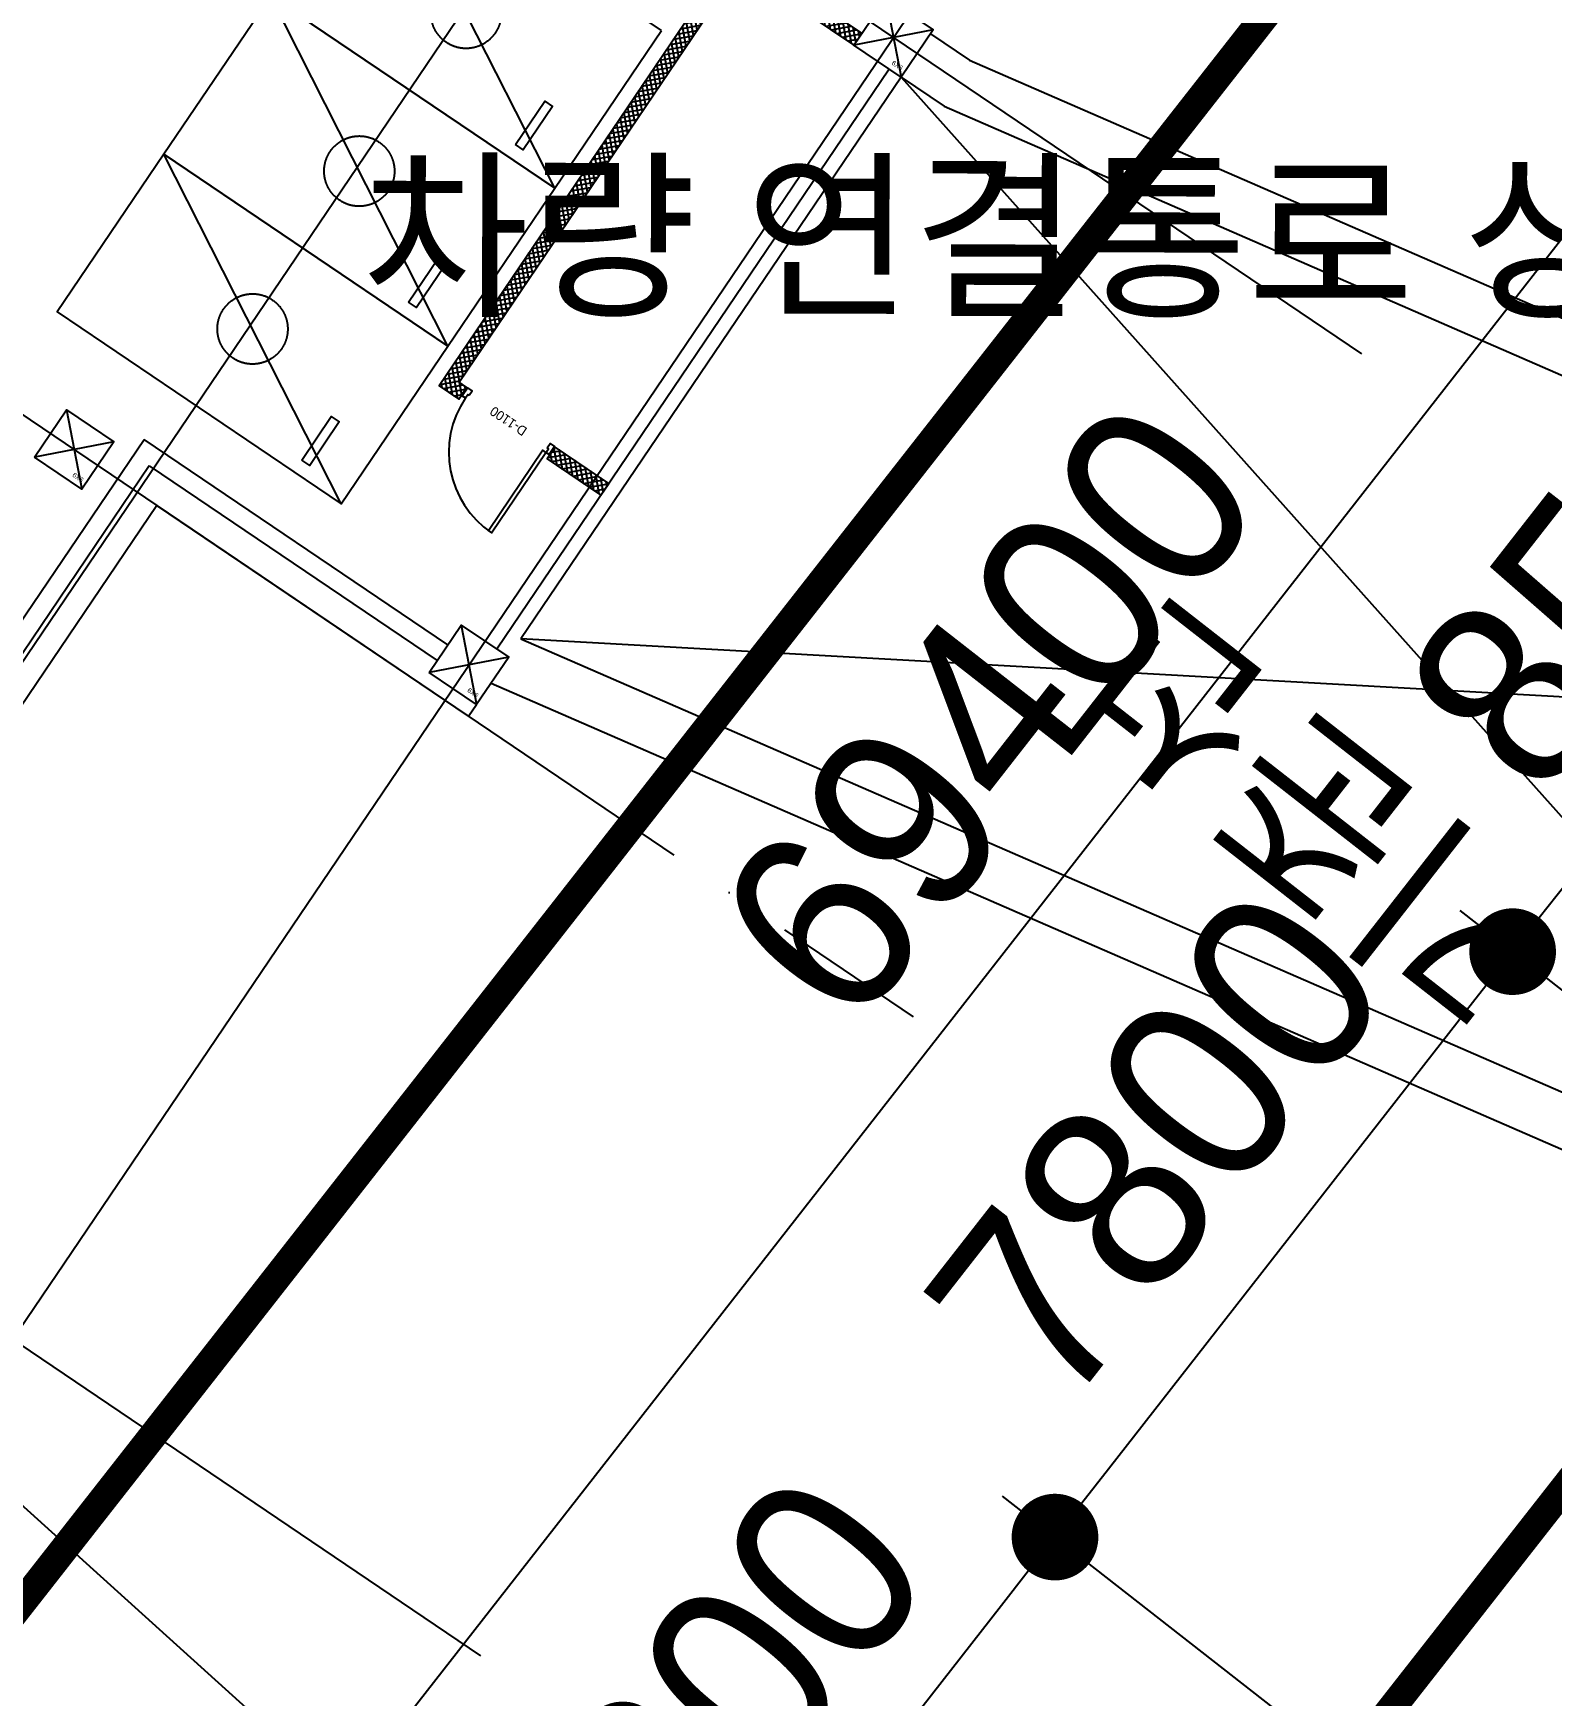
# Model space of a CAD drawing. Header units: millimetres. Extents: x -21000 to 567700, y 435000 to 850800.
# Drawn here: x 164681 to 180617, y 661482 to 678934 of the extents above; entities that cross this region are included whole.
import ezdxf
from ezdxf.enums import TextEntityAlignment as Align
from ezdxf.xclip import XClip

# ---------------------------------------------------------------- set-up
doc = ezdxf.new("R2010")
doc.units = ezdxf.units.MM
doc.header["$LTSCALE"] = 700
doc.header["$XCLIPFRAME"] = 2
for name, pattern in [('AB_Pbase$0$PHANTOMX2', [5, 2.5, -0.5, 0.5, -0.5, 0.5, -0.5]), ('AB_Pbase$0$주차장기둥$0$CEN', [62, 60, -1, 0, -1]), ('AB_Pbase$0$지하1층 동골조$0$PHANTOMX2', [5, 2.5, -0.5, 0.5, -0.5, 0.5, -0.5])]:
    doc.linetypes.add(name, pattern=pattern)
doc.layers.get('0').update_dxf_attribs({"color": 2})
doc.layers.get('Defpoints').update_dxf_attribs({"color": 171})
for name, color, linetype, plot in [('$0$Defponts', 161, 'Continuous', False), ('AB_Pbase$0$252', 252, 'Continuous', False), ('AB_Pbase$0$Defponts', 161, 'Continuous', False), ('AB_Pbase$0$주차-카운터', 151, 'Continuous', False), ('AB_Pbase$0$주차장기둥$0$DEFPOINT', 247, 'Continuous', False), ('AB_Pbase$0$지하1층 동골조$0$Defpoints1', 235, 'Continuous', False)]:
    doc.layers.add(name, color=color, linetype=linetype, plot=plot)
for name, color, linetype in [('AB_Pbase$0$ELE5', 5, 'Continuous'), ('AB_Pbase$0$FIN', 6, 'Continuous'), ('AB_Pbase$0$HAT', 8, 'Continuous'), ('AB_Pbase$0$SITE', 3, 'AB_Pbase$0$PHANTOMX2'), ('AB_Pbase$0$WAL', 3, 'Continuous'), ('AB_Pbase$0$WIN', 4, 'Continuous'), ('AB_Pbase$0$WIN1', 1, 'Continuous'), ('AB_Pbase$0$주차(경형)', 9, 'Continuous'), ('AB_Pbase$0$주차장기둥$0$CEN_P', 244, 'AB_Pbase$0$주차장기둥$0$CEN'), ('p_구조전체평면도중심선$0$DIM', 7, 'Continuous'), ('p_구조전체평면도중심선$0$SDIM', 4, 'Continuous')]:
    doc.layers.add(name, color=color, linetype=linetype)
doc.styles.add('AB_Pbase$0$돋움', font='')
doc.styles.add('AB_Pbase$0$주차장기둥$0$돋움', font='')
doc.styles.add('AB_Pbase$0$주차장기둥$0$맑은 고딕', font='')
doc.styles.add('p_구조전체평면도중심선$0$도면기준$0$울릉도L', font='')
doc.styles.add('p_구조전체평면도중심선$0$돋움', font='')
doc.styles.get('AB_Pbase$0$돋움').set_extended_font_data('Dotum')
doc.styles.get('AB_Pbase$0$주차장기둥$0$돋움').set_extended_font_data('Dotum')
doc.styles.get('AB_Pbase$0$주차장기둥$0$맑은 고딕').set_extended_font_data('Dotum')
doc.styles.get('p_구조전체평면도중심선$0$도면기준$0$울릉도L').set_extended_font_data('Dotum')
doc.styles.get('p_구조전체평면도중심선$0$돋움').set_extended_font_data('Dotum')
doc.dimstyles.new('p_구조전체평면도중심선$0$ADIM', dxfattribs={"dimscale": 700, "dimtxt": 3, "dimasz": 1.5, "dimexe": 1, "dimexo": 1, "dimgap": 1, "dimtad": 1, "dimdec": 0, "dimdsep": 46, "dimtxsty": 'p_구조전체평면도중심선$0$돋움', "dimblk1": 'p_구조전체평면도중심선$0$DOT', "dimblk2": 'p_구조전체평면도중심선$0$DOT', "dimsah": 1, "dimcen": 1, "dimdle": 1.5, "dimclrd": 7, "dimclre": 7, "dimclrt": 3, "dimadec": 0, "dimazin": 0, "dimtfac": 1, "dimtdec": 0, "dimtix": 1, "dimtmove": 2, "dimatfit": 3, "dimldrblk": 'p_구조전체평면도중심선$0$_Dot', "dimfxl": 1, "dimtvp": 1, "dimtolj": 1, "dimtzin": 0, "dimarcsym": 0})

# ---------------------------------------------------------------- blocks, each defined once
blk = doc.blocks.new('AB_Pbase$0$SITE0917')
at = {"layer": 'AB_Pbase$0$SITE', "ltscale": 4, "const_width": 300, "flags": 128}
for points in [[(166790, 14282), (166796, 12458), (166803, 9905), (165179, 5176), (118539, -54372), (114046, -52298), (105316, -48298), (96846, -44418), (95856, -43968), (88256, -40478), (81076, -37188), (79666, -36528), (79666, -36528), (79666, -36528), (51296, -23518), (51296, -23518), (51296, -23518), (51296, -23518), (24886, -11398), (16536, -7578), (0, 0), (0, 0), (4267, 9299), (5687, 12403), (9896, 21572), (16196, 35292), (20268, 44180), (40845, 43843), (85590, 33566), (130335, 23288), (156238, 14282), (166790, 14282)], [(212876, -144968), (209906, -142008), (204836, -136928), (200146, -132238), (190406, -122488), (180636, -112708), (171034, -103096), (171034, -103096), (158736, -90778), (158736, -90778), (141626, -73668), (139746, -71778), (128760, -60783), (176825, 584), (181318, 2778), (191836, 2802), (195846, 2812), (208846, 2852), (221744, 2892), (225745, 2912), (238652, 2912), (251951, 2992), (272863, 3047), (279849, 3072), (281852, 3072), (297942, 3132), (307301, 3162), (318838, 3162), (322371, 3192), (329338, 3212), (331331, 3221), (331828, 3221), (342783, 3252), (353879, 3292), (357878, 3302), (368882, 3332), (377971, 3362), (436463, 3532), (443896, 3564), (449423, 3588), (453866, 1294), (461852, -10041), (461004, -14962), (456210, -18339), (446980, -24860), (436111, -32530), (433802, -34158), (424035, -41046), (408709, -51856), (403261, -55702), (401224, -57140), (393879, -62330), (377930, -73579), (370949, -78503), (368971, -79898), (360221, -86073), (350807, -92731), (341600, -99229), (316998, -116581), (268640, -150722), (261994, -155385), (240653, -170436), (213593, -144250), (212876, -144968)]]:
    blk.add_lwpolyline(points, dxfattribs=at)
blk = doc.blocks.new('AB_Pbase$0$Door_s_1100')
at = {"layer": 'AB_Pbase$0$Defponts'}
for p, q in [((-10, 0), (-10, 100)), ((1110, 0), (1110, 100))]:
    blk.add_line(p, q, dxfattribs=at)
at = {"layer": 'AB_Pbase$0$WIN'}
for points in [[(40, 100), (80, 100), (80, 1120), (40, 1120)], [(55, 55), (55, 0), (0, 0), (0, 100), (40, 100), (40, 55)], [(1045, 55), (1045, 0), (1100, 0), (1100, 100), (1060, 100), (1060, 55)]]:
    blk.add_lwpolyline(points, close=True, dxfattribs=at)
at = {"layer": 'AB_Pbase$0$WIN1'}
blk.add_arc((40, 100), 1020, 0, 90, dxfattribs=at)
at = {"layer": 'AB_Pbase$0$Defponts', "style": 'AB_Pbase$0$돋움'}
blk.add_text('D-1100', height=100, dxfattribs=at).set_placement((550, 50), align=Align.MIDDLE)
blk = doc.blocks.new('AB_Pbase$0$20160212_34980', base_point=(54476081, -70515734))
at = {"layer": 'AB_Pbase$0$WIN', "rotation": 125.1554939794611}
blk.add_blockref('AB_Pbase$0$Door_s_1100', (54476081, -70515734), dxfattribs=at)
blk = doc.blocks.new('AB_Pbase$0$지하1층 동골조')
at = {"layer": 'AB_Pbase$0$지하1층 동골조$0$Defpoints1', "linetype": 'AB_Pbase$0$지하1층 동골조$0$PHANTOMX2', "ltscale": 2, "flags": 128}
for points in [[(0, 0), (-4493, 2074), (-13223, 6074), (-21693, 9954), (-22683, 10404), (-30283, 13894), (-37463, 17184), (-38873, 17844), (-38873, 17844), (-38873, 17844), (-67243, 30854), (-67243, 30854), (-67243, 30854), (-67243, 30854), (-93653, 42974), (-102003, 46794), (-118539, 54372), (-118539, 54372), (-114271, 63671), (-112852, 66775), (-108643, 75944), (-102343, 89664), (-97743, 99704), (-94170, 107502), (-90802, 109673), (-61989, 109764), (-53301, 109794), (-22854, 109885), (-9903, 109924), (5390, 109964), (23790, 110024), (43878, 110089), (48138, 105863), (48146, 102751), (48167, 93888), (48187, 90386), (48257, 66829), (48264, 64277), (46641, 59548)], [(305496, 13326), (315263, 20214), (317573, 21842), (328441, 29512), (337671, 36032), (342465, 39410), (343314, 44331), (335327, 55666), (330884, 57959), (325357, 57936), (317924, 57904), (259433, 57734), (250343, 57704), (239340, 57674), (235340, 57664), (224244, 57624), (213290, 57592), (212792, 57592), (210800, 57584), (203833, 57564), (200300, 57534), (188762, 57534), (179403, 57504), (163313, 57444), (161310, 57444), (154324, 57418), (133412, 57364), (120113, 57284), (107206, 57284), (103205, 57264), (90307, 57224), (77307, 57184), (73297, 57174), (62779, 57150), (58286, 54955), (10221, -6411), (21207, -17406), (23087, -19296), (40197, -36406), (52495, -48724), (62097, -58336), (71867, -68116), (81607, -77866), (86297, -82556), (91367, -87636), (94337, -90596), (95054, -89878), (122114, -116064), (143455, -101014), (150102, -96350), (198459, -62209), (223061, -44857), (232269, -38359), (241682, -31701), (250432, -25527), (252410, -24132), (259391, -19208), (275340, -7958), (282685, -2768), (284723, -1330), (290171, 2516)]]:
    blk.add_lwpolyline(points, close=True, dxfattribs=at)
blk = doc.blocks.new('AB_Pbase$0$AB_Pbase_지하1층_골조')
for p, q in [((174096, 678929), (174507, 678651)), ((174507, 678651), (189966, 671918)), ((173664, 678558), (169546, 672469)), ((173788, 678474), (169799, 672576)), ((173788, 678474), (174241, 678167)), ((174241, 678167), (190185, 671223)), ((165898, 674393), (153743, 656422)), ((165898, 674393), (168921, 672349)), ((165978, 673977), (153817, 655996)), ((169250, 671764), (165978, 673977)), ((169799, 672576), (184741, 666068)), ((169486, 672112), (184641, 665512)), ((169250, 671764), (169334, 671888))]:
    blk.add_line(p, q)
blk = doc.blocks.new('AB_Pbase$0$주차장기둥$0$cen 2bl 지하')
at = {"layer": 'AB_Pbase$0$주차장기둥$0$DEFPOINT', "style": 'AB_Pbase$0$주차장기둥$0$돋움'}
blk.add_text('기준선', height=1500, rotation=171, dxfattribs=at).set_placement((-144072, 101538))
blk = doc.blocks.new('AB_Pbase$0$주차장기둥$0$cen 1bl 지하')
at = {"layer": 'AB_Pbase$0$주차장기둥$0$CEN_P', "color": 5}
for p, q in [((123896, -19250), (134445, 99626)), ((127780, -19595), (138330, 99281)), ((-3668, 69201), (140478, 56409)), ((51652, 55859), (139736, 48042)), ((-5127, 52766), (139020, 39974))]:
    blk.add_line(p, q, dxfattribs=at)
blk = doc.blocks.new('AB_Pbase$0$주차장기둥$0$s3_col')
at = {"ltscale": 0.5}
blk.add_lwpolyline([(-300, 300), (300, 300), (300, -300), (-300, -300)], close=True, dxfattribs=at)
at = {"layer": 'AB_Pbase$0$주차장기둥$0$DEFPOINT'}
for p, q in [((300, 300), (-300, -300)), ((300, -300), (-300, 300))]:
    blk.add_line(p, q, dxfattribs=at)
at = {"layer": 'AB_Pbase$0$주차장기둥$0$DEFPOINT', "color": 6, "style": 'AB_Pbase$0$주차장기둥$0$맑은 고딕'}
blk.add_text('6X6', height=50, rotation=270, dxfattribs=at).set_placement((-245, -137))
blk = doc.blocks.new('AB_Pbase$0$주차장기둥')
for name, p, rotation in [('AB_Pbase$0$주차장기둥$0$cen 2bl 지하', (36992, -11667), 1.99999810188403), ('AB_Pbase$0$주차장기둥$0$cen 1bl 지하', (-253926, 27514), 1.99999810188403), ('AB_Pbase$0$주차장기둥$0$s3_col', (-121423, 89109), 86.9286298184093), ('AB_Pbase$0$주차장기둥$0$s3_col', (-121849, 81170), 86.9286298184093), ('AB_Pbase$0$주차장기둥$0$s3_col', (-126566, 80973), 86.9286298184093)]:
    blk.add_blockref(name, p, dxfattribs=dict(rotation=rotation))
blk = doc.blocks.new('AB_Pbase$0$실명')
at = {"layer": 'AB_Pbase$0$Defponts', "style": 'AB_Pbase$0$돋움'}
blk.add_text('차량 연결통로 상부', height=1400, rotation=359.9315, dxfattribs=at).set_placement((196675, -154053), align=Align.MIDDLE_CENTER)
blk = doc.blocks.new('AB_Pbase$0$주차(경형)')
at = {"layer": 'AB_Pbase$0$주차(경형)'}
blk.add_lwpolyline([(2000, -3600), (2000, 0), (0, 0), (0, -3600), (2000, -3600)], dxfattribs=at)
blk.add_lwpolyline([(150, -3000), (700, -3000), (700, -3100), (150, -3100)], close=True, dxfattribs=at)
at = {"layer": 'AB_Pbase$0$주차-카운터', "extrusion": (1.3e-15, -4.51775e-07, 1)}
blk.add_line((0, -3600, 0), (2000, 0), dxfattribs=at)
blk.add_circle((1000, -1800), 369, dxfattribs=at)
blk = doc.blocks.new('AB_Pbase$0$pppaaa_1_1')
at = {"layer": 'AB_Pbase$0$주차(경형)', "extrusion": (0.02081, -0.014074, 0.999684)}
for p in [(656367, 242016, -6082), (654367, 242016, -6082), (652367, 242016, -6082)]:
    blk.add_blockref('AB_Pbase$0$주차(경형)', p, dxfattribs=at)
blk = doc.blocks.new('AB_Pbase')
at = {"layer": 'AB_Pbase$0$HAT'}
h = blk.add_hatch(dxfattribs=at)
h.set_pattern_fill('NET', color=256, scale=15, angle=100)
h.paths.add_polyline_path([(172050, 679830), (168940, 675233), (169147, 675093), (169231, 675217), (169149, 675273), (172090, 679622), (173291, 678810), (173291, 678810), (173375, 678934)])
h = blk.add_hatch(dxfattribs=at)
h.set_pattern_fill('NET', color=256, scale=15, angle=100)
h.paths.add_polyline_path([(170159, 674590), (170075, 674465), (170638, 674085), (170722, 674209)])
at = {"layer": 'AB_Pbase$0$252'}
blk.add_line((202357, 629352), (-212981, 1004411), dxfattribs=at)
at = {"layer": 'AB_Pbase$0$Defponts', "ltscale": 5, "flags": 128}
blk.add_lwpolyline([(195132, 730352), (195210, 704242), (193586, 699513), (146945, 639965), (142452, 642039), (133722, 646039), (125252, 649919), (124262, 650369), (116662, 653859), (109482, 657149), (108072, 657809), (79702, 670819), (53292, 682939), (44942, 686759), (28406, 694337), (32674, 703636), (34093, 706740), (38302, 715909)], dxfattribs=at)
at = {"layer": 'AB_Pbase$0$ELE5', "ltscale": 1500}
for p, q in [((173788, 678474), (185148, 665750)), ((189617, 671471), (169799, 672576))]:
    blk.add_line(p, q, dxfattribs=at)
at = {"layer": 'AB_Pbase$0$FIN'}
for p in [(153693, 656705), (169033, 672514)]:
    blk.add_line(p, (165844, 674671), dxfattribs=at)
at = {"layer": 'AB_Pbase$0$WAL'}
blk.add_lwpolyline([(173291, 678810), (173375, 678934), (172050, 679830), (168940, 675233), (169147, 675093), (169231, 675217), (169149, 675273), (172090, 679622), (173291, 678810)], dxfattribs=at)
blk.add_lwpolyline([(170159, 674590), (170075, 674465), (170638, 674085), (170722, 674209)], close=True, dxfattribs=at)
for name, p, rotation in [('AB_Pbase$0$AB_Pbase_지하1층_골조', (0, 0), 359.9999999999999), ('AB_Pbase$0$주차장기둥', (231893, 539971), 329.0000000345588), ('AB_Pbase$0$지하1층 동골조', (146945, 639965), 359.9999999999994), ('AB_Pbase$0$SITE0917', (28406, 694337), 359.9999999999983), ('AB_Pbase$0$실명', (-21011, 830850), 359.9999999999999)]:
    blk.add_blockref(name, p, dxfattribs=dict(rotation=rotation))
ref = blk.add_blockref('AB_Pbase$0$pppaaa_1_1', (0, 0), dxfattribs=dict(at, rotation=359.9999999999999))
XClip(ref).set_block_clipping_path([(-396188.9384898804, 0.0133324571), (493845.7278262604, 839949.4046300659)])
at = {"layer": 'AB_Pbase$0$WAL', "rotation": 20.77337700452914}
blk.add_blockref('AB_Pbase$0$20160212_34980', (170151, 674595), dxfattribs=at)
blk = doc.blocks.new('p_구조전체평면도중심선$0$DOT')
at = {"layer": 'p_구조전체평면도중심선$0$SDIM', "color": 0, "linetype": 'ByBlock'}
blk.add_line((-0.5, 0), (-1, 0), dxfattribs=at)
at = {"layer": 'p_구조전체평면도중심선$0$SDIM', "color": 0, "linetype": 'ByBlock', "const_width": 0.5}
blk.add_lwpolyline([(-0.25, 0, 1), (0.25, 0, 1)], format="xyb", close=True, dxfattribs=at)
blk = doc.blocks.new('*D226')
at = {"layer": 'Defpoints', "color": 0, "transparency": 16777216}
for p in [(161067, -21497), (151801, -25044), (155834, -28195)]:
    blk.add_point(p, dxfattribs=at)
at = {"layer": 'p_구조전체평면도중심선$0$DIM', "color": 7, "lineweight": -2, "transparency": 16777216}
for p, q in [((160515, -21066), (156482, -17915)), ((156473, -19063), (152361, -24327)), ((155282, -27764), (151249, -24613))]:
    blk.add_line(p, q, dxfattribs=at)
at = {"layer": 'p_구조전체평면도중심선$0$DIM', "color": 7, "lineweight": -2, "transparency": 16777216, "xscale": 910, "yscale": 910, "zscale": 910}
for p, rotation in [((157034, -18346), 51.99999999940398), ((151801, -25044), 231.999999999404)]:
    blk.add_blockref('p_구조전체평면도중심선$0$DOT', p, dxfattribs=dict(at, rotation=rotation))
at = {"layer": 'p_구조전체평면도중심선$0$DIM', "color": 3, "transparency": 16777216, "insert": (153092, -20660), "char_height": 1960, "attachment_point": 5, "rotation": 52, "style": 'p_구조전체평면도중심선$0$도면기준$0$울릉도L'}
blk.add_mtext('\\A1;8500', dxfattribs=at)
blk = doc.blocks.new('p_구조전체평면도중심선$0$_Dot')
at = {"color": 0, "linetype": 'ByBlock', "lineweight": -2}
blk.add_line((-0.5, 0), (-1, 0), dxfattribs=at)
at = {"color": 0, "linetype": 'ByBlock', "const_width": 0.5}
blk.add_lwpolyline([(-0.25, 0, 1), (0.25, 0, 1)], format="xyb", close=True, dxfattribs=at)
blk = doc.blocks.new('*D227')
at = {"layer": 'Defpoints', "color": 0, "transparency": 16777216}
for p in [(151801, -25044), (155834, -28195), (151031, -34341)]:
    blk.add_point(p, dxfattribs=at)
at = {"layer": 'p_구조전체평면도중심선$0$DIM', "color": 7, "lineweight": -2, "transparency": 16777216}
for p, q in [((155282, -27764), (151249, -24613)), ((147559, -30473), (151240, -25761)), ((150480, -33910), (146447, -30759))]:
    blk.add_line(p, q, dxfattribs=at)
at = {"layer": 'p_구조전체평면도중심선$0$DIM', "color": 7, "lineweight": -2, "transparency": 16777216, "xscale": 910, "yscale": 910, "zscale": 910}
for p, rotation in [((151801, -25044), 51.99999999915083), ((146998, -31190), 231.9999999991508)]:
    blk.add_blockref('p_구조전체평면도중심선$0$DOT', p, dxfattribs=dict(at, rotation=rotation))
at = {"layer": 'p_구조전체평면도중심선$0$DIM', "color": 3, "transparency": 16777216, "insert": (148075, -27082), "char_height": 1960, "attachment_point": 5, "rotation": 52, "style": 'p_구조전체평면도중심선$0$도면기준$0$울릉도L'}
blk.add_mtext('\\A1;7800', dxfattribs=at)
blk = doc.blocks.new('*D228')
at = {"layer": 'Defpoints', "color": 0, "transparency": 16777216}
for p in [(151031, -34341), (142196, -37337), (146229, -40488)]:
    blk.add_point(p, dxfattribs=at)
at = {"layer": 'p_구조전체평면도중심선$0$DIM', "color": 7, "lineweight": -2, "transparency": 16777216}
for p, q in [((150480, -33910), (146447, -30759)), ((146438, -31907), (142757, -36620)), ((145678, -40057), (141645, -36906))]:
    blk.add_line(p, q, dxfattribs=at)
at = {"layer": 'p_구조전체평면도중심선$0$DIM', "color": 7, "lineweight": -2, "transparency": 16777216, "xscale": 910, "yscale": 910, "zscale": 910}
for p, rotation in [((146998, -31190), 51.9999999992815), ((142196, -37337), 231.9999999992815)]:
    blk.add_blockref('p_구조전체평면도중심선$0$DOT', p, dxfattribs=dict(at, rotation=rotation))
at = {"layer": 'p_구조전체평면도중심선$0$DIM', "color": 3, "transparency": 16777216, "insert": (143272, -33228), "char_height": 1960, "attachment_point": 5, "rotation": 52, "style": 'p_구조전체평면도중심선$0$도면기준$0$울릉도L'}
blk.add_mtext('\\A1;7800', dxfattribs=at)
blk = doc.blocks.new('*D232')
at = {"layer": 'Defpoints', "color": 0, "transparency": 16777216}
for p in [(176335, -1954), (126266, -50905), (133608, -56642)]:
    blk.add_point(p, dxfattribs=at)
at = {"layer": 'p_구조전체평면도중심선$0$DIM', "color": 7, "lineweight": -2, "transparency": 16777216}
for p, q in [((175784, -1523), (168441, 4214)), ((168432, 3066), (126826, -50188)), ((133057, -56211), (125714, -50474))]:
    blk.add_line(p, q, dxfattribs=at)
at = {"layer": 'p_구조전체평면도중심선$0$DIM', "color": 7, "lineweight": -2, "transparency": 16777216, "xscale": 910, "yscale": 910, "zscale": 910}
for p, rotation in [((168992, 3783), 51.99999999903019), ((126266, -50905), 231.9999999990302)]:
    blk.add_blockref('p_구조전체평면도중심선$0$DOT', p, dxfattribs=dict(at, rotation=rotation))
at = {"layer": 'p_구조전체평면도중심선$0$DIM', "color": 3, "transparency": 16777216, "insert": (146304, -22526), "char_height": 1960, "attachment_point": 5, "rotation": 52, "style": 'p_구조전체평면도중심선$0$도면기준$0$울릉도L'}
blk.add_mtext('\\A1;69400', dxfattribs=at)
blk = doc.blocks.new('p_구조전체평면도중심선')
at = {"layer": 'p_구조전체평면도중심선$0$DIM'}
for p1, p2, distance, picture, middle in [((176335.2, -1953.9), (133608.3, -56641.8), -9318, '*D232', (146304.1, -22526)), ((161066.8, -21496.6), (155833.7, -28194.7), -5118, '*D226', (153092.3, -20659.5)), ((151031.5, -34341.1), (155833.7, -28194.7), 5118, '*D227', (148074.6, -27081.8)), ((151031.5, -34341.1), (146229.3, -40487.6), -5118, '*D228', (143272.5, -33228.3))]:
    dim = blk.add_aligned_dim(p1=p1, p2=p2, distance=distance, dimstyle='p_구조전체평면도중심선$0$ADIM', override={"dimtxt": 2.8, "dimasz": 1.3, "dimtxsty": 'p_구조전체평면도중심선$0$도면기준$0$울릉도L'}, dxfattribs=at)
    dim.commit()
    dim.dimension.update_dxf_attribs({"geometry": picture, "text_midpoint": middle})

msp = doc.modelspace()

# ---------------------------------------------------------------- block references
ref = msp.add_blockref('AB_Pbase', (0, 0))
XClip(ref).set_block_clipping_path([(-0.000000015, 445500.0000000148), (493845.7187941075, 839949.3912975936)])

# ---------------------------------------------------------------- next in the draw order: linework, layer by layer
at = {"layer": '$0$Defponts', "ltscale": 5, "flags": 128}
msp.add_lwpolyline([(195132, 730352), (195210, 704242), (193586, 699513), (146945, 639965), (142452, 642039), (133722, 646039), (125252, 649919), (124262, 650369), (116662, 653859), (109482, 657149), (108072, 657809), (79702, 670819), (53292, 682939), (44942, 686759), (28406, 694337), (32674, 703636), (34093, 706740), (38302, 715909)], dxfattribs=at)

# ---------------------------------------------------------------- next in the draw order: block references
msp.add_blockref('p_구조전체평면도중심선', (28406, 694337))

doc.saveas('drawing.dxf')
